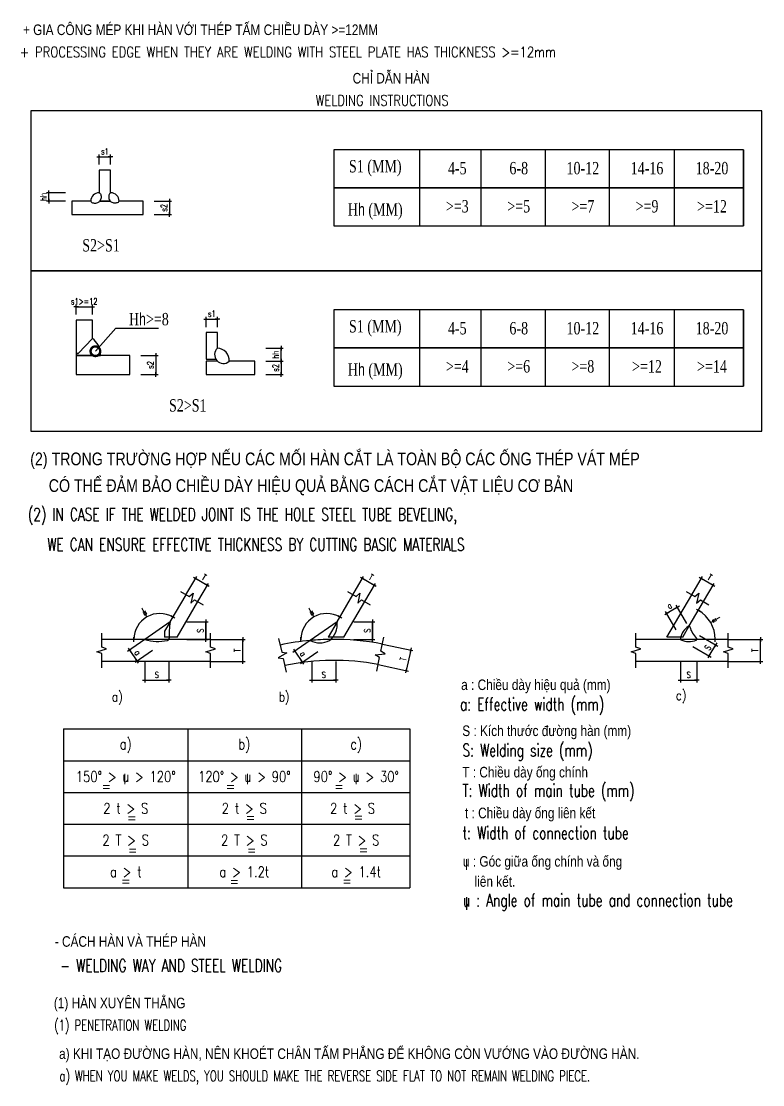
# Model space of a CAD drawing. Header units: millimetres. Extents: x 408913 to 1237273, y -191467 to -86666.
# Drawn here: x 1025783 to 1041179, y -153503 to -131403 of the extents above; entities that cross this region are included whole.
import ezdxf
from ezdxf.enums import TextEntityAlignment as Align

# ---------------------------------------------------------------- set-up
doc = ezdxf.new("R2010")
doc.units = ezdxf.units.MM
doc.header["$LTSCALE"] = 35
doc.header["$PDMODE"] = 3
doc.linetypes.add('HIDDEN2', pattern=[0.1875, 0.125, -0.0625])
for name, color, linetype in [('03-Dim', 1, 'Continuous'), ('8', 8, 'Continuous'), ('BORDER', 3, 'Continuous'), ('Layer2', 167, 'HIDDEN2'), ('Leader', 6, 'Continuous'), ('ML', 4, 'Continuous'), ('T', 7, 'Continuous'), ('TEXT', 4, 'Continuous'), ('X', 7, 'Continuous')]:
    doc.layers.add(name, color=color, linetype=linetype)
doc.layers.add('NDC_S_ENG TEXT', color=2, linetype='Continuous', lineweight=9)
doc.styles.add('Arial', font='arial.ttf', dxfattribs={"width": 0.6})
doc.styles.add('GHS', font='romans.shx', dxfattribs={"width": 0.8, "bigfont": 'vns.shx'})
doc.styles.add('NDC_ARIAL', font='arial.ttf', dxfattribs={"width": 0.85})
doc.styles.add('NDC_ROMANS', font='romans.shx', dxfattribs={"width": 0.8})
doc.styles.add('ROMANS', font='romans', dxfattribs={"width": 0.75, "bigfont": 'vns'})
doc.styles.add('texdim', font='vntimeh.shx', dxfattribs={"width": 0.75})
doc.dimstyles.new('400', dxfattribs={"dimscale": 400, "dimtxt": 1, "dimasz": 1, "dimexe": 0, "dimexo": 0, "dimgap": 0.3, "dimtad": 1, "dimdec": 0, "dimzin": 0, "dimdsep": 46, "dimtxsty": 'texdim', "dimblk": 'tick', "dimcen": 1, "dimclrd": 8, "dimclre": 8, "dimclrt": 3, "dimadec": 0, "dimazin": 0, "dimtfac": 1, "dimtdec": 0, "dimtix": 1, "dimtofl": 0, "dimtmove": 2, "dimatfit": 0, "dimldrblk": 'DOTSMALL', "dimfxl": 1, "dimtolj": 1, "dimtzin": 0, "dimlwe": -1, "dimarcsym": 0})
doc.dimstyles.new('DIM-25', dxfattribs={"dimtxt": 80, "dimasz": 0.1, "dimexe": 30, "dimexo": 0, "dimgap": 30, "dimtad": 1, "dimdec": 0, "dimdsep": 46, "dimtxsty": 'NDC_ARIAL', "dimblk": 'D3', "dimcen": 3, "dimdle": 300, "dimclrd": 256, "dimclre": 256, "dimclrt": 2, "dimadec": 0, "dimazin": 0, "dimtfac": 1, "dimtdec": 0, "dimtix": 1, "dimtmove": 2, "dimatfit": 0, "dimfxl": 1, "dimtolj": 1, "dimtzin": 0, "dimarcsym": 0})

# ---------------------------------------------------------------- blocks, each defined once
blk = doc.blocks.new('D3')
at = {"layer": '03-Dim'}
blk.add_line((300, 0), (-300, 0), dxfattribs=at)
at = {"layer": '03-Dim', "color": 2, "const_width": 125}
blk.add_lwpolyline([(-62.5, 0, 1), (62.5, 0, 1)], format="xyb", close=True, dxfattribs=at)
blk = doc.blocks.new('*D376')
at = {"layer": '03-Dim', "lineweight": -2, "transparency": 16777216}
for p, q in [((1027402, -134383), (1027402, -134172)), ((1027402, -134220), (1027638, -134220)), ((1027638, -134383), (1027638, -134172))]:
    blk.add_line(p, q, dxfattribs=at)
at = {"layer": 'DEFPOINTS', "color": 0, "transparency": 16777216}
for p in [(1027638, -134220), (1027402, -134383), (1027638, -134383)]:
    blk.add_point(p, dxfattribs=at)
at = {"layer": '03-Dim', "lineweight": -2, "transparency": 16777216, "xscale": 0.16, "yscale": 0.16, "zscale": 0.16, "rotation": 180}
blk.add_blockref('D3', (1027402, -134220), dxfattribs=at)
at = {"layer": '03-Dim', "lineweight": -2, "transparency": 16777216, "xscale": 0.16, "yscale": 0.16, "zscale": 0.16}
blk.add_blockref('D3', (1027638, -134220), dxfattribs=at)
at = {"layer": '03-Dim', "color": 2, "transparency": 16777216, "insert": (1027520, -134108), "char_height": 128, "attachment_point": 5, "style": 'ROMANS'}
blk.add_mtext('\\A1;s1', dxfattribs=at)
blk = doc.blocks.new('*D377')
at = {"layer": '03-Dim', "lineweight": -2, "transparency": 16777216}
for p, q in [((1028544, -135143), (1028905, -135143)), ((1028857, -135143), (1028857, -135416)), ((1028544, -135416), (1028905, -135416))]:
    blk.add_line(p, q, dxfattribs=at)
at = {"layer": 'DEFPOINTS', "color": 0, "transparency": 16777216}
for p in [(1028544, -135143), (1028544, -135416), (1028857, -135416)]:
    blk.add_point(p, dxfattribs=at)
at = {"layer": '03-Dim', "lineweight": -2, "transparency": 16777216, "xscale": 0.16, "yscale": 0.16, "zscale": 0.16}
for p, rotation in [((1028857, -135143), 90), ((1028857, -135416), 270)]:
    blk.add_blockref('D3', p, dxfattribs=dict(at, rotation=rotation))
at = {"layer": '03-Dim', "color": 2, "transparency": 16777216, "insert": (1028745, -135280), "char_height": 128, "attachment_point": 5, "rotation": 90, "style": 'ROMANS'}
blk.add_mtext('\\A1;s2', dxfattribs=at)
blk = doc.blocks.new('*D378')
at = {"layer": '03-Dim', "lineweight": -2, "transparency": 16777216}
for p, q in [((1026703, -134966), (1026308, -134966)), ((1026356, -134966), (1026356, -134966)), ((1026356, -135143), (1026356, -134966)), ((1026703, -135143), (1026308, -135143)), ((1026356, -135143), (1026356, -135143))]:
    blk.add_line(p, q, dxfattribs=at)
at = {"layer": 'DEFPOINTS', "color": 0, "transparency": 16777216}
for p in [(1026356, -134966), (1026703, -134966), (1026703, -135143)]:
    blk.add_point(p, dxfattribs=at)
at = {"layer": '03-Dim', "lineweight": -2, "transparency": 16777216, "xscale": 0.16, "yscale": 0.16, "zscale": 0.16}
for p, rotation in [((1026356, -134966), 270), ((1026356, -135143), 90)]:
    blk.add_blockref('D3', p, dxfattribs=dict(at, rotation=rotation))
at = {"layer": '03-Dim', "color": 2, "transparency": 16777216, "insert": (1026244, -135054), "char_height": 128, "attachment_point": 5, "rotation": 90, "style": 'ROMANS'}
blk.add_mtext('\\A1;h{\\Fvnagw|c0;h}', dxfattribs=at)
blk = doc.blocks.new('*D379')
at = {"layer": '03-Dim', "lineweight": -2, "transparency": 16777216}
for p, q in [((1026921, -137500), (1026921, -137288)), ((1026921, -137336), (1026921, -137336)), ((1026921, -137336), (1027258, -137336)), ((1027258, -137500), (1027258, -137288)), ((1027258, -137336), (1027258, -137336))]:
    blk.add_line(p, q, dxfattribs=at)
at = {"layer": 'DEFPOINTS', "color": 0, "transparency": 16777216}
for p in [(1027258, -137336), (1026921, -137500), (1027258, -137500)]:
    blk.add_point(p, dxfattribs=at)
at = {"layer": '03-Dim', "lineweight": -2, "transparency": 16777216, "xscale": 0.16, "yscale": 0.16, "zscale": 0.16}
blk.add_blockref('D3', (1026921, -137336), dxfattribs=at)
at = {"layer": '03-Dim', "lineweight": -2, "transparency": 16777216, "xscale": 0.16, "yscale": 0.16, "zscale": 0.16, "rotation": 180}
blk.add_blockref('D3', (1027258, -137336), dxfattribs=at)
at = {"layer": '03-Dim', "color": 2, "transparency": 16777216, "insert": (1027089, -137224), "char_height": 128, "attachment_point": 5, "style": 'ROMANS'}
blk.add_mtext('\\A1;s1>=12', dxfattribs=at)
blk = doc.blocks.new('*D380')
at = {"layer": '03-Dim', "lineweight": -2, "transparency": 16777216}
for p, q in [((1028263, -138349), (1028624, -138349)), ((1028576, -138349), (1028576, -138743)), ((1028263, -138743), (1028624, -138743))]:
    blk.add_line(p, q, dxfattribs=at)
at = {"layer": 'DEFPOINTS', "color": 0, "transparency": 16777216}
for p in [(1028263, -138349), (1028263, -138743), (1028576, -138743)]:
    blk.add_point(p, dxfattribs=at)
at = {"layer": '03-Dim', "lineweight": -2, "transparency": 16777216, "xscale": 0.16, "yscale": 0.16, "zscale": 0.16}
for p, rotation in [((1028576, -138349), 90), ((1028576, -138743), 270)]:
    blk.add_blockref('D3', p, dxfattribs=dict(at, rotation=rotation))
at = {"layer": '03-Dim', "color": 2, "transparency": 16777216, "insert": (1028464, -138546), "char_height": 128, "attachment_point": 5, "rotation": 90, "style": 'ROMANS'}
blk.add_mtext('\\A1;s2', dxfattribs=at)
blk = doc.blocks.new('_DOTSMALL')
at = {"color": 0, "linetype": 'ByBlock', "const_width": 0.5}
blk.add_lwpolyline([(-0.0625, 0, 1), (0.0625, 0, 1)], format="xyb", close=True, dxfattribs=at)
blk = doc.blocks.new('tick')
at = {"layer": 'Layer2'}
for p, q in [((-1, 0), (0.8, 0)), ((-0.5, -0.5), (0.5, 0.5))]:
    blk.add_line(p, q, dxfattribs=at)
blk = doc.blocks.new('*D381')
at = {"layer": '03-Dim', "lineweight": -2, "transparency": 16777216}
for p, q in [((1029622, -137757), (1029622, -137545)), ((1029622, -137593), (1029858, -137593)), ((1029858, -137757), (1029858, -137545))]:
    blk.add_line(p, q, dxfattribs=at)
at = {"layer": 'DEFPOINTS', "color": 0, "transparency": 16777216}
for p in [(1029858, -137593), (1029622, -137757), (1029858, -137757)]:
    blk.add_point(p, dxfattribs=at)
at = {"layer": '03-Dim', "lineweight": -2, "transparency": 16777216, "xscale": 0.16, "yscale": 0.16, "zscale": 0.16, "rotation": 180}
blk.add_blockref('D3', (1029622, -137593), dxfattribs=at)
at = {"layer": '03-Dim', "lineweight": -2, "transparency": 16777216, "xscale": 0.16, "yscale": 0.16, "zscale": 0.16}
blk.add_blockref('D3', (1029858, -137593), dxfattribs=at)
at = {"layer": '03-Dim', "color": 2, "transparency": 16777216, "insert": (1029740, -137481), "char_height": 128, "attachment_point": 5, "style": 'ROMANS'}
blk.add_mtext('\\A1;s1', dxfattribs=at)
blk = doc.blocks.new('*D382')
at = {"layer": '03-Dim', "lineweight": -2, "transparency": 16777216}
for p, q in [((1030863, -138469), (1031224, -138469)), ((1031176, -138469), (1031176, -138743)), ((1030863, -138743), (1031224, -138743))]:
    blk.add_line(p, q, dxfattribs=at)
at = {"layer": 'DEFPOINTS', "color": 0, "transparency": 16777216}
for p in [(1030863, -138469), (1030863, -138743), (1031176, -138743)]:
    blk.add_point(p, dxfattribs=at)
at = {"layer": '03-Dim', "lineweight": -2, "transparency": 16777216, "xscale": 0.16, "yscale": 0.16, "zscale": 0.16}
for p, rotation in [((1031176, -138469), 90), ((1031176, -138743), 270)]:
    blk.add_blockref('D3', p, dxfattribs=dict(at, rotation=rotation))
at = {"layer": '03-Dim', "color": 2, "transparency": 16777216, "insert": (1031064, -138606), "char_height": 128, "attachment_point": 5, "rotation": 90, "style": 'ROMANS'}
blk.add_mtext('\\A1;s2', dxfattribs=at)
blk = doc.blocks.new('*D383')
at = {"layer": '03-Dim', "lineweight": -2, "transparency": 16777216}
for p, q in [((1030863, -138195), (1031224, -138195)), ((1031176, -138469), (1031176, -138195)), ((1030863, -138469), (1031224, -138469))]:
    blk.add_line(p, q, dxfattribs=at)
at = {"layer": 'DEFPOINTS', "color": 0, "transparency": 16777216}
for p in [(1030863, -138195), (1031176, -138195), (1030863, -138469)]:
    blk.add_point(p, dxfattribs=at)
at = {"layer": '03-Dim', "lineweight": -2, "transparency": 16777216, "xscale": 0.16, "yscale": 0.16, "zscale": 0.16}
for p, rotation in [((1031176, -138195), 90), ((1031176, -138469), 270)]:
    blk.add_blockref('D3', p, dxfattribs=dict(at, rotation=rotation))
at = {"layer": '03-Dim', "color": 2, "transparency": 16777216, "insert": (1031064, -138332), "char_height": 128, "attachment_point": 5, "rotation": 90, "style": 'ROMANS'}
blk.add_mtext('\\A1;h{\\Fvntir|c0;h}', dxfattribs=at)
blk = doc.blocks.new('*D374')
at = {"layer": 'BORDER', "lineweight": -2, "transparency": 16777216}
for p, q in [((1029715, -144249), (1030430, -144249)), ((1030382, -144706), (1030382, -144249)), ((1029715, -144707), (1030430, -144707))]:
    blk.add_line(p, q, dxfattribs=at)
at = {"layer": 'DEFPOINTS', "color": 0, "transparency": 16777216}
for p in [(1029715, -144249), (1030382, -144249), (1029715, -144707)]:
    blk.add_point(p, dxfattribs=at)
at = {"layer": 'BORDER', "lineweight": -2, "transparency": 16777216, "xscale": 0.16, "yscale": 0.16, "zscale": 0.16}
for p, rotation in [((1030382, -144249), 90), ((1030382, -144707), 270)]:
    blk.add_blockref('D3', p, dxfattribs=dict(at, rotation=rotation))
at = {"layer": 'BORDER', "color": 2, "transparency": 16777216, "insert": (1030270, -144478), "char_height": 128, "attachment_point": 5, "rotation": 90, "style": 'ROMANS'}
blk.add_mtext('\\A1;T', dxfattribs=at)
blk = doc.blocks.new('*D375')
at = {"layer": 'BORDER', "lineweight": -2, "transparency": 16777216}
for p, q in [((1028349, -144707), (1028349, -145146)), ((1028847, -144707), (1028847, -145146)), ((1028349, -145098), (1028847, -145098))]:
    blk.add_line(p, q, dxfattribs=at)
at = {"layer": 'DEFPOINTS', "color": 0, "transparency": 16777216}
for p in [(1028349, -144707), (1028847, -144707), (1028847, -145098)]:
    blk.add_point(p, dxfattribs=at)
at = {"layer": 'BORDER', "lineweight": -2, "transparency": 16777216, "xscale": 0.16, "yscale": 0.16, "zscale": 0.16, "rotation": 180}
blk.add_blockref('D3', (1028349, -145098), dxfattribs=at)
at = {"layer": 'BORDER', "lineweight": -2, "transparency": 16777216, "xscale": 0.16, "yscale": 0.16, "zscale": 0.16}
blk.add_blockref('D3', (1028847, -145098), dxfattribs=at)
at = {"layer": 'BORDER', "color": 2, "transparency": 16777216, "insert": (1028598, -144986), "char_height": 128, "attachment_point": 5, "style": 'ROMANS'}
blk.add_mtext('\\A1;S', dxfattribs=at)
blk = doc.blocks.new('*D384')
at = {"layer": 'BORDER', "lineweight": -2, "transparency": 16777216}
for p, q in [((1029222, -143886), (1029661, -143886)), ((1029613, -144249), (1029613, -143886)), ((1029222, -144249), (1029661, -144249))]:
    blk.add_line(p, q, dxfattribs=at)
at = {"layer": 'DEFPOINTS', "color": 0, "transparency": 16777216}
for p in [(1029222, -143886), (1029613, -143886), (1029222, -144249)]:
    blk.add_point(p, dxfattribs=at)
at = {"layer": 'BORDER', "lineweight": -2, "transparency": 16777216, "xscale": 0.16, "yscale": 0.16, "zscale": 0.16}
for p, rotation in [((1029613, -143886), 90), ((1029613, -144249), 270)]:
    blk.add_blockref('D3', p, dxfattribs=dict(at, rotation=rotation))
at = {"layer": 'BORDER', "color": 2, "transparency": 16777216, "insert": (1029501, -144067), "char_height": 128, "attachment_point": 5, "rotation": 90, "style": 'ROMANS'}
blk.add_mtext('\\A1;S', dxfattribs=at)
blk = doc.blocks.new('*D385')
at = {"layer": 'BORDER', "lineweight": -2, "transparency": 16777216}
for p, q in [((1029203, -143321), (1029425, -142942)), ((1029646, -143126), (1029401, -142983)), ((1029448, -143464), (1029670, -143085))]:
    blk.add_line(p, q, dxfattribs=at)
at = {"layer": 'DEFPOINTS', "color": 0, "transparency": 16777216}
for p in [(1029401, -142983), (1029203, -143321), (1029448, -143464)]:
    blk.add_point(p, dxfattribs=at)
at = {"layer": 'BORDER', "lineweight": -2, "transparency": 16777216, "xscale": 0.16, "yscale": 0.16, "zscale": 0.16}
for p, rotation in [((1029401, -142983), 149.6733487517373), ((1029646, -143126), 329.6733487517373)]:
    blk.add_blockref('D3', p, dxfattribs=dict(at, rotation=rotation))
at = {"layer": 'BORDER', "color": 2, "transparency": 16777216, "insert": (1029580, -142958), "char_height": 128, "attachment_point": 5, "rotation": 329.6733, "style": 'ROMANS'}
blk.add_mtext('\\A1;T', dxfattribs=at)
blk = doc.blocks.new('*D386')
at = {"layer": 'BORDER', "lineweight": -2, "transparency": 16777216}
blk.add_arc((1028660, -144249), 539, 59.6904, 179.983, dxfattribs=at)
at = {"layer": 'DEFPOINTS', "color": 0, "transparency": 16777216}
for p in [(1029203, -143321), (1028569, -143718), (1028873, -143886), (1027453, -144249), (1028349, -144249)]:
    blk.add_point(p, dxfattribs=at)
at = {"layer": 'BORDER', "lineweight": -2, "transparency": 16777216, "xscale": 0.16, "yscale": 0.16, "zscale": 0.16}
for p, rotation in [((1028933, -143784), 329.6818540397171), ((1028121, -144249), 269.9914947207087)]:
    blk.add_blockref('D3', p, dxfattribs=dict(at, rotation=rotation))
at = {"layer": 'BORDER', "color": 2, "transparency": 16777216, "insert": (1028337, -143684), "char_height": 128, "attachment_point": 5, "rotation": 29.8367, "style": 'ROMANS'}
blk.add_mtext('\\A1;u', dxfattribs=at)
blk = doc.blocks.new('*D387')
at = {"layer": 'BORDER', "lineweight": -2, "transparency": 16777216}
for p, q in [((1033283, -144345), (1033916, -144480)), ((1033869, -144470), (1033778, -144896)), ((1033192, -144771), (1033825, -144906))]:
    blk.add_line(p, q, dxfattribs=at)
at = {"layer": 'DEFPOINTS', "color": 0, "transparency": 16777216}
for p in [(1033283, -144345), (1033192, -144771), (1033778, -144896)]:
    blk.add_point(p, dxfattribs=at)
at = {"layer": 'BORDER', "lineweight": -2, "transparency": 16777216, "xscale": 0.16, "yscale": 0.16, "zscale": 0.16}
for p, rotation in [((1033869, -144470), 77.95884731521815), ((1033778, -144896), 257.9588473152181)]:
    blk.add_blockref('D3', p, dxfattribs=dict(at, rotation=rotation))
at = {"layer": 'BORDER', "color": 2, "transparency": 16777216, "insert": (1033714, -144659), "char_height": 128, "attachment_point": 5, "rotation": 77.9588, "style": 'ROMANS'}
blk.add_mtext('\\A1;T', dxfattribs=at)
blk = doc.blocks.new('*D388')
at = {"layer": 'BORDER', "lineweight": -2, "transparency": 16777216}
for p, q in [((1031815, -144707), (1031815, -145146)), ((1032313, -144707), (1032313, -145146)), ((1031815, -145098), (1032313, -145098))]:
    blk.add_line(p, q, dxfattribs=at)
at = {"layer": 'DEFPOINTS', "color": 0, "transparency": 16777216}
for p in [(1031815, -144707), (1032313, -144707), (1032313, -145098)]:
    blk.add_point(p, dxfattribs=at)
at = {"layer": 'BORDER', "lineweight": -2, "transparency": 16777216, "xscale": 0.16, "yscale": 0.16, "zscale": 0.16, "rotation": 180}
blk.add_blockref('D3', (1031815, -145098), dxfattribs=at)
at = {"layer": 'BORDER', "lineweight": -2, "transparency": 16777216, "xscale": 0.16, "yscale": 0.16, "zscale": 0.16}
blk.add_blockref('D3', (1032313, -145098), dxfattribs=at)
at = {"layer": 'BORDER', "color": 2, "transparency": 16777216, "insert": (1032064, -144986), "char_height": 128, "attachment_point": 5, "style": 'ROMANS'}
blk.add_mtext('\\A1;S', dxfattribs=at)
blk = doc.blocks.new('*D389')
at = {"layer": 'BORDER', "lineweight": -2, "transparency": 16777216}
for p, q in [((1032688, -143886), (1033127, -143886)), ((1033079, -144249), (1033079, -143886)), ((1032688, -144249), (1033127, -144249))]:
    blk.add_line(p, q, dxfattribs=at)
at = {"layer": 'DEFPOINTS', "color": 0, "transparency": 16777216}
for p in [(1032688, -143886), (1033079, -143886), (1032688, -144249)]:
    blk.add_point(p, dxfattribs=at)
at = {"layer": 'BORDER', "lineweight": -2, "transparency": 16777216, "xscale": 0.16, "yscale": 0.16, "zscale": 0.16}
for p, rotation in [((1033079, -143886), 90), ((1033079, -144249), 270)]:
    blk.add_blockref('D3', p, dxfattribs=dict(at, rotation=rotation))
at = {"layer": 'BORDER', "color": 2, "transparency": 16777216, "insert": (1032967, -144067), "char_height": 128, "attachment_point": 5, "rotation": 90, "style": 'ROMANS'}
blk.add_mtext('\\A1;S', dxfattribs=at)
blk = doc.blocks.new('*D390')
at = {"layer": 'BORDER', "lineweight": -2, "transparency": 16777216}
for p, q in [((1032670, -143321), (1032891, -142942)), ((1033112, -143126), (1032867, -142983)), ((1032915, -143464), (1033137, -143085))]:
    blk.add_line(p, q, dxfattribs=at)
at = {"layer": 'DEFPOINTS', "color": 0, "transparency": 16777216}
for p in [(1032867, -142983), (1032670, -143321), (1032915, -143464)]:
    blk.add_point(p, dxfattribs=at)
at = {"layer": 'BORDER', "lineweight": -2, "transparency": 16777216, "xscale": 0.16, "yscale": 0.16, "zscale": 0.16}
for p, rotation in [((1032867, -142983), 149.6733487517373), ((1033112, -143126), 329.6733487517373)]:
    blk.add_blockref('D3', p, dxfattribs=dict(at, rotation=rotation))
at = {"layer": 'BORDER', "color": 2, "transparency": 16777216, "insert": (1033046, -142958), "char_height": 128, "attachment_point": 5, "rotation": 329.6733, "style": 'ROMANS'}
blk.add_mtext('\\A1;T', dxfattribs=at)
blk = doc.blocks.new('*D391')
at = {"layer": 'BORDER', "lineweight": -2, "transparency": 16777216}
blk.add_arc((1032127, -144249), 539, 59.6904, 179.983, dxfattribs=at)
at = {"layer": 'DEFPOINTS', "color": 0, "transparency": 16777216}
for p in [(1032670, -143321), (1032035, -143718), (1032339, -143886), (1030919, -144249), (1031815, -144249)]:
    blk.add_point(p, dxfattribs=at)
at = {"layer": 'BORDER', "lineweight": -2, "transparency": 16777216, "xscale": 0.16, "yscale": 0.16, "zscale": 0.16}
for p, rotation in [((1032399, -143784), 329.6818540397451), ((1031588, -144249), 269.9914947207118)]:
    blk.add_blockref('D3', p, dxfattribs=dict(at, rotation=rotation))
at = {"layer": 'BORDER', "color": 2, "transparency": 16777216, "insert": (1031803, -143684), "char_height": 128, "attachment_point": 5, "rotation": 29.8367, "style": 'ROMANS'}
blk.add_mtext('\\A1;u', dxfattribs=at)
blk = doc.blocks.new('*D392')
at = {"layer": 'BORDER', "lineweight": -2, "transparency": 16777216}
for p, q in [((1028349, -144249), (1027988, -144499)), ((1028027, -144472), (1028189, -144704)), ((1028510, -144482), (1028149, -144732))]:
    blk.add_line(p, q, dxfattribs=at)
at = {"layer": 'DEFPOINTS', "color": 0, "transparency": 16777216}
for p in [(1028349, -144249), (1028510, -144482), (1028189, -144705)]:
    blk.add_point(p, dxfattribs=at)
at = {"layer": 'BORDER', "lineweight": -2, "transparency": 16777216, "xscale": 0.16, "yscale": 0.16, "zscale": 0.16}
for p, rotation in [((1028027, -144471), 124.7024398704674), ((1028189, -144705), 304.7024398704674)]:
    blk.add_blockref('D3', p, dxfattribs=dict(at, rotation=rotation))
at = {"layer": 'BORDER', "color": 2, "transparency": 16777216, "insert": (1028200, -144524), "char_height": 128, "attachment_point": 5, "rotation": 304.7024, "style": 'ROMANS'}
blk.add_mtext('\\A1;a', dxfattribs=at)
blk = doc.blocks.new('*D393')
at = {"layer": 'BORDER', "lineweight": -2, "transparency": 16777216}
for p, q in [((1031783, -144271), (1031422, -144521)), ((1031461, -144494), (1031623, -144727)), ((1031944, -144504), (1031583, -144754))]:
    blk.add_line(p, q, dxfattribs=at)
at = {"layer": 'DEFPOINTS', "color": 0, "transparency": 16777216}
for p in [(1031783, -144271), (1031944, -144504), (1031623, -144727)]:
    blk.add_point(p, dxfattribs=at)
at = {"layer": 'BORDER', "lineweight": -2, "transparency": 16777216, "xscale": 0.16, "yscale": 0.16, "zscale": 0.16}
for p, rotation in [((1031461, -144494), 124.7024398704674), ((1031623, -144727), 304.7024398704674)]:
    blk.add_blockref('D3', p, dxfattribs=dict(at, rotation=rotation))
at = {"layer": 'BORDER', "color": 2, "transparency": 16777216, "insert": (1031634, -144547), "char_height": 128, "attachment_point": 5, "rotation": 304.7024, "style": 'ROMANS'}
blk.add_mtext('\\A1;a', dxfattribs=at)
blk = doc.blocks.new('*D394')
at = {"layer": 'BORDER', "lineweight": -2, "transparency": 16777216}
for p, q in [((1040464, -144249), (1041179, -144249)), ((1041131, -144706), (1041131, -144249)), ((1040464, -144707), (1041179, -144707))]:
    blk.add_line(p, q, dxfattribs=at)
at = {"layer": 'DEFPOINTS', "color": 0, "transparency": 16777216}
for p in [(1040464, -144249), (1041131, -144249), (1040464, -144707)]:
    blk.add_point(p, dxfattribs=at)
at = {"layer": 'BORDER', "lineweight": -2, "transparency": 16777216, "xscale": 0.16, "yscale": 0.16, "zscale": 0.16}
for p, rotation in [((1041131, -144249), 90), ((1041131, -144707), 270)]:
    blk.add_blockref('D3', p, dxfattribs=dict(at, rotation=rotation))
at = {"layer": 'BORDER', "color": 2, "transparency": 16777216, "insert": (1041019, -144478), "char_height": 128, "attachment_point": 5, "rotation": 90, "style": 'ROMANS'}
blk.add_mtext('\\A1;T', dxfattribs=at)
blk = doc.blocks.new('*D395')
at = {"layer": 'BORDER', "lineweight": -2, "transparency": 16777216}
for p, q in [((1039473, -144707), (1039473, -145146)), ((1039813, -144707), (1039813, -145146)), ((1039473, -145098), (1039812, -145098))]:
    blk.add_line(p, q, dxfattribs=at)
at = {"layer": 'DEFPOINTS', "color": 0, "transparency": 16777216}
for p in [(1039473, -144707), (1039813, -144707), (1039813, -145098)]:
    blk.add_point(p, dxfattribs=at)
at = {"layer": 'BORDER', "lineweight": -2, "transparency": 16777216, "xscale": 0.16, "yscale": 0.16, "zscale": 0.16, "rotation": 180}
blk.add_blockref('D3', (1039473, -145098), dxfattribs=at)
at = {"layer": 'BORDER', "lineweight": -2, "transparency": 16777216, "xscale": 0.16, "yscale": 0.16, "zscale": 0.16}
blk.add_blockref('D3', (1039813, -145098), dxfattribs=at)
at = {"layer": 'BORDER', "color": 2, "transparency": 16777216, "insert": (1039643, -144986), "char_height": 128, "attachment_point": 5, "style": 'ROMANS'}
blk.add_mtext('\\A1;S', dxfattribs=at)
blk = doc.blocks.new('*D396')
at = {"layer": 'BORDER', "lineweight": -2, "transparency": 16777216}
for p, q in [((1039705, -143321), (1039926, -142942)), ((1040147, -143126), (1039902, -142983)), ((1039950, -143464), (1040171, -143085))]:
    blk.add_line(p, q, dxfattribs=at)
at = {"layer": 'DEFPOINTS', "color": 0, "transparency": 16777216}
for p in [(1039902, -142983), (1039705, -143321), (1039950, -143464)]:
    blk.add_point(p, dxfattribs=at)
at = {"layer": 'BORDER', "lineweight": -2, "transparency": 16777216, "xscale": 0.16, "yscale": 0.16, "zscale": 0.16}
for p, rotation in [((1039902, -142983), 149.6733487517373), ((1040147, -143126), 329.6733487517373)]:
    blk.add_blockref('D3', p, dxfattribs=dict(at, rotation=rotation))
at = {"layer": 'BORDER', "color": 2, "transparency": 16777216, "insert": (1040081, -142958), "char_height": 128, "attachment_point": 5, "rotation": 329.6733, "style": 'ROMANS'}
blk.add_mtext('\\A1;T', dxfattribs=at)
blk = doc.blocks.new('*D397')
at = {"layer": 'BORDER', "lineweight": -2, "transparency": 16777216}
for p, q in [((1039865, -144165), (1040244, -144387)), ((1039730, -144396), (1040109, -144618)), ((1040068, -144593), (1040203, -144363))]:
    blk.add_line(p, q, dxfattribs=at)
at = {"layer": 'DEFPOINTS', "color": 0, "transparency": 16777216}
for p in [(1039865, -144165), (1039730, -144396), (1040203, -144362)]:
    blk.add_point(p, dxfattribs=at)
at = {"layer": 'BORDER', "lineweight": -2, "transparency": 16777216, "xscale": 0.16, "yscale": 0.16, "zscale": 0.16}
for p, rotation in [((1040203, -144362), 59.67334875773924), ((1040068, -144593), 239.6733487577392)]:
    blk.add_blockref('D3', p, dxfattribs=dict(at, rotation=rotation))
at = {"layer": 'BORDER', "color": 2, "transparency": 16777216, "insert": (1040039, -144421), "char_height": 128, "attachment_point": 5, "rotation": 59.6733, "style": 'ROMANS'}
blk.add_mtext('\\A1;S', dxfattribs=at)
blk = doc.blocks.new('*D398')
at = {"layer": 'BORDER', "lineweight": -2, "transparency": 16777216}
for p, q in [((1039408, -143581), (1039186, -143708)), ((1039603, -143919), (1039384, -143539)), ((1039381, -144047), (1039162, -143666))]:
    blk.add_line(p, q, dxfattribs=at)
at = {"layer": 'DEFPOINTS', "color": 0, "transparency": 16777216}
for p in [(1039186, -143708), (1039381, -144047), (1039603, -143919)]:
    blk.add_point(p, dxfattribs=at)
at = {"layer": 'BORDER', "lineweight": -2, "transparency": 16777216, "xscale": 0.16, "yscale": 0.16, "zscale": 0.16}
for p, rotation in [((1039408, -143581), 29.90162704258254), ((1039186, -143708), 209.9016270425825)]:
    blk.add_blockref('D3', p, dxfattribs=dict(at, rotation=rotation))
at = {"layer": 'BORDER', "color": 2, "transparency": 16777216, "insert": (1039241, -143547), "char_height": 128, "attachment_point": 5, "rotation": 29.9016, "style": 'ROMANS'}
blk.add_mtext('\\A1;a', dxfattribs=at)
blk = doc.blocks.new('*D399')
at = {"layer": 'BORDER', "lineweight": -2, "transparency": 16777216}
blk.add_arc((1039491, -144249), 701, 0.0131, 59.6603, dxfattribs=at)
at = {"layer": 'DEFPOINTS', "color": 0, "transparency": 16777216}
for p in [(1039950, -143464), (1039654, -143970), (1040150, -144010), (1039813, -144249), (1040464, -144249)]:
    blk.add_point(p, dxfattribs=at)
at = {"layer": 'BORDER', "lineweight": -2, "transparency": 16777216, "xscale": 0.16, "yscale": 0.16, "zscale": 0.16}
for p, rotation in [((1039844, -143644), 149.6668077352903), ((1040191, -144249), 270.006541025157)]:
    blk.add_blockref('D3', p, dxfattribs=dict(at, rotation=rotation))
at = {"layer": 'BORDER', "color": 2, "transparency": 16777216, "insert": (1040196, -143844), "char_height": 128, "attachment_point": 5, "rotation": 299.8367, "style": 'ROMANS'}
blk.add_mtext('\\A1;u', dxfattribs=at)

msp = doc.modelspace()

# ---------------------------------------------------------------- linework, layer by layer
at = {"layer": '8'}
for p, q in [((1034051.4, -134072.7), (1034051.4, -135657)), ((1035327.3, -134072.7), (1035327.3, -135657)), ((1036659.1, -134072.7), (1036659.1, -135657)), ((1037990.9, -134072.7), (1037990.9, -135657)), ((1039340.6, -134072.7), (1039340.6, -135657)), ((1040780.3, -134072.7), (1040780.3, -135657)), ((1034051.4, -137399.2), (1034051.4, -138983.5)), ((1035327.3, -137399.2), (1035327.3, -138983.5)), ((1036659.1, -137399.2), (1036659.1, -138983.5)), ((1037990.9, -137399.2), (1037990.9, -138983.5)), ((1039340.6, -137399.2), (1039340.6, -138983.5)), ((1040780.3, -137399.2), (1040780.3, -138983.5))]:
    msp.add_line(p, q, dxfattribs=at)
for points in [[(1025983, -136592), (1041158.5, -136592), (1041158.5, -133265.5), (1025983, -133265.5)], [(1032274.6, -134864.9), (1040780.3, -134864.9), (1040780.3, -134072.7), (1032274.6, -134072.7)], [(1032274.6, -135657), (1040780.3, -135657), (1040780.3, -134864.9), (1032274.6, -134864.9)], [(1025983, -139918.4), (1041158.5, -139918.4), (1041158.5, -136592), (1025983, -136592)], [(1032274.6, -138191.3), (1040780.3, -138191.3), (1040780.3, -137399.2), (1032274.6, -137399.2)], [(1032274.6, -138983.5), (1040780.3, -138983.5), (1040780.3, -138191.3), (1032274.6, -138191.3)]]:
    msp.add_lwpolyline(points, close=True, dxfattribs=at)
for points in [[(1027637.8, -134966), (1027637.8, -134499.4), (1027402, -134499.4), (1027402, -134966)], [(1027225.1, -135142.8), (1026833.1, -135142.8), (1026833.1, -135416.5), (1028315.2, -135416.5), (1028315.2, -135142.8), (1027814.7, -135142.8)], [(1027409.4, -135142.8), (1027629.7, -135142.8)], [(1027629.7, -135142.8), (1027409.4, -135142.8)], [(1027258, -137997.6), (1027258, -137615.7), (1026920.8, -137615.7), (1026920.8, -138307.8), (1026964.5, -138307.8)], [(1029857.7, -138195.3), (1029857.7, -137872.8), (1029621.9, -137872.8), (1029621.9, -138427.8), (1029824.1, -138427.8)], [(1026920.8, -138307.8), (1026964.5, -138307.8), (1027258, -137997.6)], [(1026920.8, -138349.3), (1026920.8, -138349.3), (1026920.8, -138742.9), (1028034.4, -138742.9), (1028034.4, -138349.3), (1026920.8, -138349.3)], [(1029621.9, -138469.3), (1029621.9, -138469.3), (1029621.9, -138742.9), (1030634.1, -138742.9), (1030634.1, -138469.3), (1030100.6, -138469.3)], [(1029859.1, -138469.3), (1029621.9, -138469.3)]]:
    msp.add_lwpolyline(points, dxfattribs=at)
msp.add_lwpolyline([(1026920.8, -138307.8), (1026920.8, -138349.3), (1027430.9, -138349.3), (1027430.9, -138296.1, 0.2158315), (1027258, -137997.6), (1027258, -137997.6), (1026964.5, -138307.8), (1026920.8, -138307.8)], format="xyb", dxfattribs=at)
for centre, radius, start, end in [((1027402, -135142.8), 176.9, 90, 180), ((1027637.8, -135142.8), 176.9, 0, 90), ((1029979.9, -138331.7), 183.1, 131.86644, 311.25535), ((1029842.9, -138453.1), 258.2, 356.40812, 86.71366)]:
    msp.add_arc(centre, radius, start, end, dxfattribs=at)
for points in [[(1027402, -134966), (1027425.6, -134989.6), (1027440.7, -135053.2), (1027436.7, -135093.4), (1027420.8, -135126.3), (1027409.4, -135142.8)], [(1027637.8, -134966), (1027614.2, -134989.6), (1027599.1, -135053.2), (1027603.1, -135093.4), (1027619, -135126.3), (1027629.7, -135142.8)], [(1027225.1, -135142.8), (1027248.8, -135166.4), (1027312.4, -135181.5), (1027352.6, -135177.5), (1027385.5, -135161.7), (1027409.4, -135142.8)], [(1027814.7, -135142.8), (1027791, -135166.4), (1027727.5, -135181.5), (1027687.2, -135177.5), (1027654.4, -135161.7), (1027629.7, -135142.8)]]:
    msp.add_spline(points, degree=3, dxfattribs=at)
at = {"layer": 'BORDER'}
for p, q in [((1028872.7, -143885.8), (1029203.4, -143320.6)), ((1032339.2, -143885.8), (1032669.8, -143320.6)), ((1039189.6, -144201.1), (1039704.6, -143320.6)), ((1029017.3, -144201.1), (1029448.5, -143464)), ((1032483.7, -144201.1), (1032914.9, -143464)), ((1039653.6, -143970.3), (1039949.7, -143464)), ((1028872.7, -143885.8), (1028348.6, -144248.8)), ((1028872.7, -143885.8), (1028759.8, -144078.8)), ((1028759.8, -144078.8), (1028759.8, -144201.1)), ((1029612.8, -143885.8), (1029612.8, -144248.8)), ((1032339.2, -143885.8), (1031782.7, -144271.2)), ((1032339.2, -143885.8), (1032154.7, -144201.1)), ((1033079.2, -143885.8), (1033079.2, -144248.8)), ((1039518.5, -144201.1), (1039653.6, -143970.3)), ((1028348.6, -144248.8), (1027453, -144248.8)), ((1028846.8, -144248.8), (1028348.6, -144248.8)), ((1028851.5, -144201.1), (1028759.8, -144201.1)), ((1029714.7, -144248.8), (1028846.8, -144248.8)), ((1029017.3, -144201.1), (1028851.5, -144201.1)), ((1032253.4, -144201.1), (1032154.7, -144201.1)), ((1032483.7, -144201.1), (1032253.4, -144201.1)), ((1039472.6, -144248.8), (1038547.1, -144248.8)), ((1039476.8, -144201.1), (1039189.6, -144201.1)), ((1039812.6, -144248.8), (1039472.6, -144248.8)), ((1039518.5, -144201.1), (1039476.8, -144201.1)), ((1040464.3, -144248.8), (1039812.6, -144248.8)), ((1029714.7, -144706.6), (1027453, -144706.6)), ((1040464.3, -144706.6), (1038547.1, -144706.6))]:
    msp.add_line(p, q, dxfattribs=at)
for points in [[(1029089.4, -143254), (1029269, -143359), (1029349.2, -143291.2), (1029302.6, -143493.4), (1029382.9, -143425.6), (1029562.4, -143530.6)], [(1032555.9, -143254), (1032735.4, -143359), (1032815.6, -143291.2), (1032769.1, -143493.4), (1032849.3, -143425.6), (1033028.8, -143530.6)], [(1039590.7, -143254), (1039770.2, -143359), (1039850.5, -143291.2), (1039803.9, -143493.4), (1039884.2, -143425.6), (1040063.7, -143530.6)], [(1027453, -144838.6), (1027453, -144543.7), (1027354, -144508.7), (1027552, -144446.8), (1027453, -144411.7), (1027453, -144116.8)], [(1029714.7, -144838.6), (1029714.7, -144543.7), (1029615.7, -144508.7), (1029813.7, -144446.8), (1029714.7, -144411.7), (1029714.7, -144116.8)], [(1031123.7, -144227.1), (1031189.8, -144514.5), (1031294.1, -144526.5), (1031115, -144631.2), (1031219.4, -144643.2), (1031285.4, -144930.6)], [(1033162.6, -144910.7), (1033224.1, -144622.3), (1033134.6, -144567.3), (1033341.2, -144548.1), (1033251.7, -144493.2), (1033313.2, -144204.7)], [(1038547.1, -144838.6), (1038547.1, -144543.7), (1038448.1, -144508.7), (1038646.1, -144446.8), (1038547.1, -144411.7), (1038547.1, -144116.8)], [(1040464.3, -144838.6), (1040464.3, -144543.7), (1040365.3, -144508.7), (1040563.3, -144446.8), (1040464.3, -144411.7), (1040464.3, -144116.8)]]:
    msp.add_lwpolyline(points, dxfattribs=at)
for centre, radius, start, end in [((1030738.8, -144169.9), 1887.5, 171.34391, 181.72093), ((1031922.4, -143941.7), 420.5, 308.09779, 7.63889), ((1039884.3, -144315.5), 423.2, 126.12338, 168.6625), ((1039647.6, -143991.2), 21.8, 13.31512, 126.12338), ((1040146.2, -143873.2), 490.6, 193.31512, 226.20563), ((1028624.6, -143361.3), 929.4, 252.72098, 281.98234), ((1028808.6, -144227.9), 43.6, 281.98234, 1.72093), ((1032273.5, -149607.2), 5358.5, 95.25601, 102.04013), ((1032273.5, -149607.2), 5358.5, 90.68585, 95.25601), ((1031983.6, -143891.6), 429.5, 242.09916, 297.48599), ((1032273.5, -149607.2), 5358.5, 79.13761, 90.68585), ((1039490.7, -144236.6), 21.8, 168.6625, 244.81817), ((1039648.4, -143901), 392.6, 244.81817, 292.70687), ((1039791.6, -144243.1), 21.8, 292.70687, 46.20563), ((1032273.5, -149607.2), 4922.9, 79.24193, 101.95993)]:
    msp.add_arc(centre, radius, start, end, dxfattribs=at)
at = {"layer": 'ML'}
for p, q in [((1029244.2, -146109.8), (1029244.2, -149409.8)), ((1031601.6, -146109.8), (1031601.6, -149409.8)), ((1026659.9, -146769.8), (1033854.3, -146769.8))]:
    msp.add_line(p, q, dxfattribs=at)
at = {"layer": 'T'}
for p, q in [((1026659.9, -146109.8), (1033854.3, -146109.8)), ((1026659.9, -146109.8), (1026659.9, -149409.8)), ((1033854.3, -146109.8), (1033854.3, -149409.8)), ((1026659.9, -149409.8), (1033854.3, -149409.8))]:
    msp.add_line(p, q, dxfattribs=at)
at = {"layer": 'X'}
for p, q in [((1026659.9, -147429.8), (1033854.3, -147429.8)), ((1026659.9, -148089.8), (1033854.3, -148089.8)), ((1026659.9, -148749.8), (1033854.3, -148749.8))]:
    msp.add_line(p, q, dxfattribs=at)

# ---------------------------------------------------------------- texts
at = {"layer": 'BORDER', "style": 'GHS', "width": 0.8}
for rotation, p in [(30.09279, (1028361.7, -143781.2)), (30.09279, (1031828.2, -143781.2)), (300.16211, (1040105.3, -143863.9))]:
    msp.add_text('l', height=198, rotation=rotation, dxfattribs=at).set_placement(p)
at = {"layer": 'NDC_S_ENG TEXT', "style": 'NDC_ROMANS'}
for s, height, width, p in [('+ PROCESSING EDGE WHEN THEY ARE WELDING WITH STEEL PLATE HAS THICKNESS >=12mm', 220, 0.8, (1025752.4, -132151.1)), ('WELDING INSTRUCTIONS', 220, 0.8, (1031895, -133158.2)), ('(2) IN CASE IF THE WELDED JOINT IS THE HOLE STEEL TUBE BEVELING, ', 264, 0.7, (1025920.5, -141783.2)), ('WE CAN ENSURE EFFECTIVE THICKNESS BY CUTTING BASIC MATERIALS', 264, 0.7, (1026322, -142410.2)), ('a: Effective width (mm)', 264, 0.7, (1034893.1, -145727.6)), ('S: Welding size (mm)', 264, 0.7, (1034945.1, -146684)), ('T: Width of main tube (mm)', 264, 0.7, (1034945.1, -147520.5)), ('t: Width of connection tube', 264, 0.7, (1034945.1, -148401.7)), ('u : Angle of main tube and connection tube', 264, 0.7, (1034954, -149800.6)), ('l', 264, 0.7, (1034998.7, -149869.3)), ('- WELDING WAY AND STEEL WELDING', 264, 0.7, (1026589.6, -151160.3)), ('(1) PENETRATION WELDING', 220, 0.7, (1026466.1, -152376.5)), ('a) WHEN YOU MAKE WELDS, YOU SHOULD MAKE THE REVERSE SIDE FLAT TO NOT REMAIN WELDING PIECE.', 220, 0.7, (1026575.1, -153430.1))]:
    msp.add_text(s, height=height, dxfattribs=dict(at, width=width)).set_placement(p)
at = {"layer": 'T', "style": 'Arial', "width": 0.8}
msp.add_text('- CÁCH HÀN VÀ THÉP HÀN', height=220, dxfattribs=at).set_placement((1026478.1, -150636.3))
at = {"layer": 'TEXT', "color": 0, "width": 0.8}
for s, height, style, p in [('+ GIA CÔNG MÉP KHI HÀN VỚI THÉP TẤM CHIỀU DÀY >=12MM', 220, 'Arial', (1025817.1, -131689.6)), ('CHỈ DẪN HÀN', 220, 'Arial', (1032663.8, -132696.7)), ('(2) TRONG TRƯỜNG HỢP NẾU CÁC MỐI HÀN CẮT LÀ TOÀN BỘ CÁC ỐNG THÉP VÁT MÉP', 264, 'Arial', (1025968.1, -140629.7)), ('CÓ THỂ ĐẢM BẢO CHIỀU DÀY HIỆU QUẢ BẰNG CÁCH CẮT VẬT LIỆU CƠ BẢN', 264, 'Arial', (1026352.4, -141184.1)), ('     a : Chiều dày hiệu quả (mm)', 220, 'Arial', (1034576.1, -145301.1)), ('a)', 198, 'GHS', (1027663.9, -145538.6)), ('b) ', 198, 'GHS', (1031130.3, -145538.6)), ('c)', 198, 'GHS', (1039377.5, -145509.3)), ('S : Kích thước đường hàn (mm)', 220, 'Arial', (1034940.1, -146257.5)), ('T : Chiều dày ống chính', 220, 'Arial', (1034940, -147117.4)), ('l', 220, 'GHS', (1027902.7, -147259.6)), ('l', 220, 'GHS', (1030452.8, -147259.6)), ('l', 220, 'GHS', (1032704.8, -147259.6)), ('=', 220, 'GHS', (1027451.7, -147411.1)), ('=', 220, 'GHS', (1030029, -147411.1)), ('=', 220, 'GHS', (1032281.6, -147411.1)), ('t : Chiều dày ống liên kết', 220, 'Arial', (1034996, -147965.7)), ('=', 220, 'GHS', (1027980.4, -148062.9)), ('=', 220, 'GHS', (1030443.1, -148054.1)), ('=', 220, 'GHS', (1032686.9, -148045.2)), ('=', 220, 'GHS', (1027998, -148732.3)), ('=', 220, 'GHS', (1030469.5, -148732.3)), ('=', 220, 'GHS', (1032792.7, -148723.5)), ('u : Góc giữa ống chính và ống', 220, 'Arial', (1034954, -148972.1)), ('l', 220, 'Arial', (1034998.7, -149040.8)), ('   liên kết.', 220, 'Arial', (1034990.3, -149389.8)), ('=', 220, 'GHS', (1027857, -149375.3)), ('=', 220, 'GHS', (1030108.3, -149384.1)), ('=', 220, 'GHS', (1032449, -149375.3)), ('(1) HÀN XUYÊN THẲNG', 220, 'Arial', (1026459.1, -151915)), ('a) KHI TẠO ĐƯỜNG HÀN, NÊN KHOÉT CHÂN TẤM PHẲNG ĐỂ KHÔNG CÒN VƯỚNG VÀO ĐƯỜNG HÀN.', 220, 'Arial', (1026568.1, -152968.6))]:
    msp.add_text(s, height=height, dxfattribs=dict(at, style=style)).set_placement(p)
at = {"layer": 'TEXT', "color": 0, "style": 'GHS', "width": 0.8}
for s, p in [('a)', (1027952, -146439.8)), ('b)', (1030414.2, -146439.8)), ('c)', (1032736.7, -146439.8)), ('150%%d > u > 120%%D', (1027952, -147099.8)), ('120%%d > u > 90%%D', (1030414.2, -147099.8)), ('90%%d > u > 30%%D', (1032736.7, -147099.8)), ('2 t > S', (1027952, -147759.8)), ('2 t > S', (1030414.2, -147759.8)), ('2 t > S', (1032661.5, -147760.1)), ('2 T > S', (1027952, -148419.8)), ('2 T > S', (1030414.2, -148419.8)), ('2 T > S', (1032736.7, -148419.8)), ('a > t', (1027952, -149079.8)), ('a > 1.2t', (1030414.2, -149079.8)), ('a > 1.4t', (1032736.7, -149079.8))]:
    msp.add_text(s, height=220, dxfattribs=at).set_placement(p, align=Align.MIDDLE)
at = {"layer": 'TEXT', "char_height": 256.96, "width": 11301.851, "attachment_point": 5, "style": 'texdim'}
for s, insert in [('\\A1;s1 (mm)', (1033133.7, -134457)), ('\\A1;4-5', (1034837.2, -134457)), ('\\A1;6-8', (1036113.1, -134457)), ('\\A1;10-12', (1037444.9, -134457)), ('\\A1;14-16', (1038776.6, -134457)), ('\\A1;18-20', (1040126.4, -134457)), ('\\A1;h{\\Fvntir|c0;h} (mm)', (1033133.7, -135355.4)), ('\\A1;>=3', (1034837.2, -135249.2)), ('\\A1;>=5', (1036113.1, -135249.2)), ('\\A1;>=7', (1037444.9, -135249.2)), ('\\A1;>=9', (1038776.6, -135249.2)), ('\\A1;>=12', (1040126.4, -135249.2)), ('\\A1;s2>s1', (1027438.2, -136060.8)), ('\\A1;h{\\Fvntir|c0;h}>=8', (1028431.9, -137595.2)), ('\\A1;s1 (mm)', (1033133.7, -137783.5)), ('\\A1;4-5', (1034837.2, -137783.5)), ('\\A1;6-8', (1036113.1, -137783.5)), ('\\A1;10-12', (1037444.9, -137783.5)), ('\\A1;14-16', (1038776.6, -137783.5)), ('\\A1;18-20', (1040126.4, -137783.5)), ('\\A1;h{\\Fvntir|c0;h} (mm)', (1033133.7, -138681.9)), ('\\A1;>=4', (1034837.2, -138575.6)), ('\\A1;>=6', (1036113.1, -138575.6)), ('\\A1;>=8', (1037444.9, -138575.6)), ('\\A1;>=12', (1038776.6, -138575.6)), ('\\A1;>=14', (1040126.4, -138575.6)), ('\\A1;s2>s1', (1029240.3, -139387.3))]:
    msp.add_mtext(s, dxfattribs=dict(at, insert=insert))

# ---------------------------------------------------------------- dimensions: what is measured, and where the dimension line sits
at = {"layer": '03-Dim'}
for base, p1, p2, text, picture, middle in [((1027637.8, -134220), (1027402, -134383.5), (1027637.8, -134383.5), 's1', '*D376', (1027519.9, -134108)), ((1027258, -137336.3), (1026920.8, -137499.8), (1027258, -137499.8), 's1>=12', '*D379', (1027089.4, -137224.3)), ((1029857.7, -137593.4), (1029621.9, -137756.8), (1029857.7, -137756.8), 's1', '*D381', (1029739.8, -137481.4))]:
    dim = msp.add_linear_dim(base=base, p1=p1, p2=p2, text=text, dimstyle='DIM-25', override={"dimscale": 1.6, "dimtxsty": 'ROMANS', "dimfxl": 3}, dxfattribs=at)
    dim.commit()
    dim.dimension.update_dxf_attribs({"geometry": picture, "text_midpoint": middle})
for base, p1, p2, text, picture, middle in [((1026356.4, -134966), (1026702.6, -135142.8), (1026702.6, -134966), 'h{\\Fvnagw|c0;h}', '*D378', (1026244.4, -135054.4)), ((1028857, -135416.5), (1028543.6, -135142.8), (1028543.6, -135416.5), 's2', '*D377', (1028745, -135279.7)), ((1028576.3, -138742.9), (1028262.9, -138349.3), (1028262.9, -138742.9), 's2', '*D380', (1028464.3, -138546.1)), ((1031175.9, -138195.3), (1030862.6, -138469.3), (1030862.6, -138195.3), 'h{\\Fvntir|c0;h}', '*D383', (1031063.9, -138332.3)), ((1031175.9, -138742.9), (1030862.6, -138469.3), (1030862.6, -138742.9), 's2', '*D382', (1031063.9, -138606.1))]:
    dim = msp.add_linear_dim(base=base, p1=p1, p2=p2, angle=90, text=text, dimstyle='DIM-25', override={"dimscale": 1.6, "dimtxsty": 'ROMANS', "dimfxl": 3}, dxfattribs=at)
    dim.commit()
    dim.dimension.update_dxf_attribs({"geometry": picture, "text_midpoint": middle})
at = {"layer": 'BORDER'}
for base, p1, p2, angle, text, picture, middle in [((1029400.8, -142983.1), (1029448.5, -143464), (1029203.4, -143320.6), 149.67335, 'T', '*D385', (1029579.9, -142958.1)), ((1032867.2, -142983.1), (1032914.9, -143464), (1032669.8, -143320.6), 149.67335, 'T', '*D390', (1033046.3, -142958.1)), ((1039902.1, -142983.1), (1039949.7, -143464), (1039704.6, -143320.6), 149.67335, 'T', '*D396', (1040081.2, -142958.1)), ((1039186.1, -143708), (1039602.7, -143919.5), (1039381, -144047), 209.90163, 'a', '*D398', (1039241.1, -143547.2)), ((1029612.8, -143885.8), (1029221.8, -144248.8), (1029221.8, -143885.8), 90, 'S', '*D384', (1029500.8, -144067.3)), ((1033079.2, -143885.8), (1032688.2, -144248.8), (1032688.2, -143885.8), 90, 'S', '*D389', (1032967.2, -144067.3)), ((1028188.6, -144704.6), (1028348.6, -144248.8), (1028510.1, -144482), 304.70244, 'a', '*D392', (1028199.9, -144524.2)), ((1030381.7, -144248.8), (1029714.7, -144706.6), (1029714.7, -144248.8), 90, 'T', '*D374', (1030269.7, -144477.7)), ((1031622.7, -144727), (1031782.7, -144271.2), (1031944.2, -144504.4), 304.70244, 'a', '*D393', (1031634, -144546.6)), ((1040202.9, -144362.5), (1039730.4, -144395.9), (1039865.4, -144165.1), 59.67335, 'S', '*D397', (1040038.7, -144421.3)), ((1041131.4, -144248.8), (1040464.3, -144706.6), (1040464.3, -144248.8), 90, 'T', '*D394', (1041019.4, -144477.7))]:
    dim = msp.add_linear_dim(base=base, p1=p1, p2=p2, angle=angle, text=text, dimstyle='DIM-25', override={"dimscale": 1.6, "dimtxsty": 'ROMANS', "dimfxl": 3}, dxfattribs=at)
    dim.commit()
    dim.dimension.update_dxf_attribs({"geometry": picture, "text_midpoint": middle})
for base, line1, line2, picture, middle in [((1028568.8, -143717.7), ((1028872.7, -143885.8), (1029203.4, -143320.6)), ((1028348.6, -144248.8), (1027453, -144248.8)), '*D386', (1028336.6, -143684.2)), ((1032035.3, -143717.7), ((1032339.2, -143885.8), (1032669.8, -143320.6)), ((1031815, -144248.8), (1030919.4, -144248.8)), '*D391', (1031803, -143684.2)), ((1040149.6, -144010.4), ((1040464.3, -144248.8), (1039812.6, -144248.8)), ((1039653.6, -143970.3), (1039949.7, -143464)), '*D399', (1040195.6, -143844.4))]:
    dim = msp.add_angular_dim_2l(base=base, line1=line1, line2=line2, text='u', dimstyle='DIM-25', override={"dimscale": 1.6, "dimtxsty": 'ROMANS', "dimfxl": 3}, dxfattribs=at)
    dim.commit()
    dim.dimension.update_dxf_attribs({"geometry": picture, "text_midpoint": middle})
dim = msp.add_aligned_dim(p1=(1033283.4, -144344.7), p2=(1033192.5, -144770.8), distance=599, text='T', dimstyle='DIM-25', override={"dimscale": 1.6, "dimtxsty": 'ROMANS', "dimfxl": 3}, dxfattribs=at)
dim.commit()
dim.dimension.update_dxf_attribs({"geometry": '*D387', "text_midpoint": (1033714.2, -144659.3)})
for base, p1, p2, picture, middle in [((1028846.8, -145097.6), (1028348.6, -144706.6), (1028846.8, -144706.6), '*D375', (1028597.7, -144985.6)), ((1032313.2, -145097.6), (1031815, -144706.6), (1032313.2, -144706.6), '*D388', (1032064.1, -144985.6)), ((1039812.6, -145097.6), (1039472.6, -144706.6), (1039812.6, -144706.6), '*D395', (1039642.6, -144985.6))]:
    dim = msp.add_linear_dim(base=base, p1=p1, p2=p2, text='S', dimstyle='DIM-25', override={"dimscale": 1.6, "dimtxsty": 'ROMANS', "dimfxl": 3}, dxfattribs=at)
    dim.commit()
    dim.dimension.update_dxf_attribs({"geometry": picture, "text_midpoint": middle})

# ---------------------------------------------------------------- leaders
at = {"layer": 'Leader'}
msp.add_leader([(1027321.4, -138259.7), (1027745.9, -137780), (1028629.2, -137780)], dimstyle='400', override={"dimgap": 0.3, "dimtad": 0}, dxfattribs=at)

doc.saveas('drawing.dxf')
